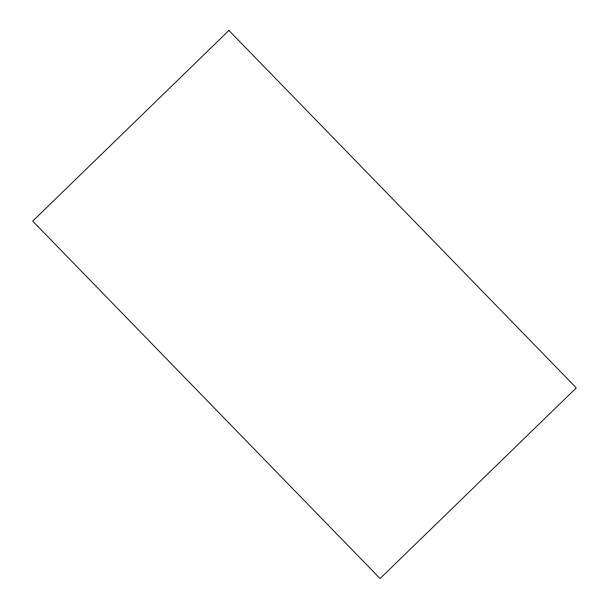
<?xml version="1.0" encoding="UTF-8"?>
<svg xmlns="http://www.w3.org/2000/svg" width="609" height="609" viewBox="0 0 609 609"><rect width="100%" height="100%" fill="white"/><g stroke="black" fill="none" stroke-linecap="round" stroke-linejoin="round"><path stroke-width="0.91" d="M228.915 30.45L32.719 221.128L380.085 578.55L576.281 387.872L228.915 30.45"/></g></svg>
